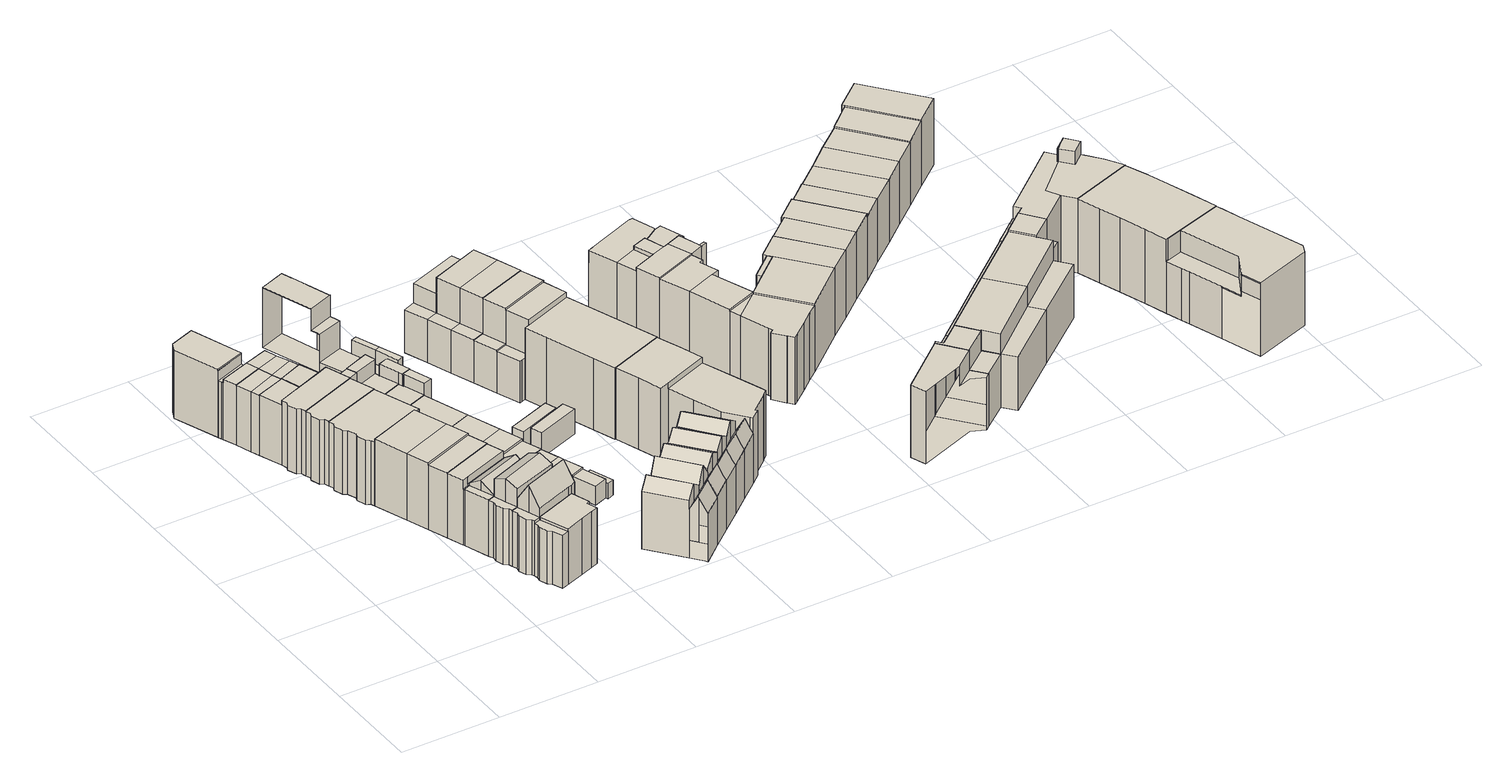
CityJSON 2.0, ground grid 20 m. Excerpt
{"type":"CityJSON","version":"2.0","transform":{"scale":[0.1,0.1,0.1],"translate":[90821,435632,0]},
"CityObjects":{
"building1":{"type":"Building","attributes":{"TerrainHeight":0.37,"bron_tex":"UltraCAM-X 10cm juni 2008","voll_tex":"complete","bron_geo":"Lidar 15-30 punten - nov. 2008","status":"1"},"geometry":[{"type":"MultiSurface","lod":"2","boundaries":[[[0,1,2,3,4]],[[5,6,7,8,9]],[[0,4,9,8]],[[4,3,5,9]],[[3,2,10,11]],[[2,1,12,13]],[[1,0,8,7]],[[11,10,14,15]]]}]},
"building2":{"type":"Building","attributes":{"TerrainHeight":0.55,"bron_tex":"UltraCAM-X 10cm juni 2008","voll_tex":"complete","bron_geo":"Lidar 15-30 punten - nov. 2008","status":"1"},"geometry":[{"type":"MultiSurface","lod":"2","boundaries":[[[13,12,16]],[[17,18,19,20]],[[21,22,18,17]],[[23,24,25,26,27]],[[28,29,7,6,30,31]],[[13,16,23,27]],[[16,12,7,32]],[[17,20,31,30]],[[20,19,28,31]],[[21,17,26,25]],[[18,22,33,34]],[[22,21,35,29]],[[27,26,30,6]],[[25,24,36,35]],[[24,23,32,36]]]}]},
"building3":{"type":"Building","attributes":{"TerrainHeight":0.61,"bron_tex":"UltraCAM-X 10cm juni 2008","voll_tex":"complete","bron_geo":"Lidar 15-30 punten - nov. 2008","status":"1"},"geometry":[{"type":"MultiSurface","lod":"2","boundaries":[[[37,38,39,40]],[[41,42,43,44]],[[45,46,47,48]],[[19,18,45,48]],[[34,33,37,40]],[[29,28,49,50,51,52]],[[38,37,53,52]],[[41,44,50,49]],[[44,43,51,50]],[[48,47,42,41]],[[46,45,40,39]],[[19,48,49,28]],[[45,18,34,40]],[[37,33,29,53]]]}]},
"building4":{"type":"Building","attributes":{"TerrainHeight":0.49,"bron_tex":"UltraCAM-X 10cm juni 2008","voll_tex":"complete","bron_geo":"Lidar 15-30 punten - nov. 2008","status":"1"},"geometry":[{"type":"MultiSurface","lod":"2","boundaries":[[[46,54,55,56]],[[57,58,59,60]],[[61,62,63,64,65]],[[52,51,66,67]],[[54,46,39,38]],[[55,54,52,67]],[[58,57,43,42]],[[57,60,66,51]],[[62,61,47,46]],[[61,65,59,58]],[[63,62,46,56]]]}]},
"building5":{"type":"Building","attributes":{"TerrainHeight":2.05,"bron_tex":"UltraCAM-X 10cm juni 2008","voll_tex":"complete","bron_geo":"Lidar 15-30 punten - nov. 2008","status":"1"},"geometry":[{"type":"MultiSurface","lod":"2","boundaries":[[[68,69,70,71,72,73,74,75]],[[76,77,78,79,80,81,82,83]],[[84,85,86,87,88,89,90,91,92,93,94,95,96]],[[74,73,92,97]],[[73,72,93,92]],[[72,71,94,93]],[[71,70,95,94]],[[70,69,96,95]],[[69,68,84,96]],[[83,82,86,98]],[[82,81,87,86]],[[81,80,88,87]],[[80,79,89,88]],[[79,78,90,89]],[[78,77,91,90]],[[77,76,97,91]],[[76,83,75,74]]]}]},
"building6":{"type":"Building","attributes":{"TerrainHeight":1.52,"bron_tex":"UltraCAM-X 10cm juni 2008","voll_tex":"complete","bron_geo":"Lidar 15-30 punten - nov. 2008","status":"1"},"geometry":[{"type":"MultiSurface","lod":"2","boundaries":[[[99,100,101,102,103,104,105,106]],[[107,108,109,110]],[[111,107,110,112]],[[113,114,115,116,117,118,119,120]],[[110,109,115,121]],[[109,108,122,115]],[[108,107,123,105]],[[111,112,114,124]],[[112,110,121,114]],[[107,111,106,123]],[[105,104,125,126]],[[104,103,117,116]],[[103,102,118,117]],[[102,101,119,118]],[[101,100,120,119]],[[100,99,113,120]]]}]},
"building7":{"type":"Building","attributes":{"TerrainHeight":1.63,"bron_tex":"UltraCAM-X 10cm juni 2008","voll_tex":"complete","bron_geo":"Lidar 15-30 punten - nov. 2008","status":"1"},"geometry":[{"type":"MultiSurface","lod":"2","boundaries":[[[127,128,129,130]],[[128,131,132,133,134,129]],[[125,135,136,137,138,139,140,126]],[[116,115,141,86,85,84,142,143,144,145]],[[127,130,115,122]],[[130,129,146,115]],[[128,127,126,147]],[[129,134,141,146]],[[134,133,86,141]],[[133,132,85,86]],[[132,131,98,85]],[[131,128,147,140]],[[140,139,68,75]],[[139,138,142,84]],[[138,137,143,142]],[[137,136,144,143]],[[136,135,145,144]],[[135,125,116,145]]]}]},
"building8":{"type":"Building","attributes":{"TerrainHeight":0.68,"bron_tex":"UltraCAM-X 10cm juni 2008","voll_tex":"complete","bron_geo":"Lidar 15-30 punten - nov. 2008","status":"1"},"geometry":[{"type":"MultiSurface","lod":"2","boundaries":[[[148,149,150,151,152,153,154,155]],[[156,157,158,159,160,161,162]],[[66,163,164,165,166,167,168,169,170,171,172,67]],[[157,156,163,66]],[[161,160,173,174]],[[159,158,175,176]],[[177,155,60,59]],[[178,177,65,64]],[[179,178,64,63]],[[148,179,56,55]],[[155,154,158,157]],[[154,153,180,181]],[[153,152,169,168]],[[152,151,170,169]],[[151,150,171,170]],[[150,149,172,171]],[[149,148,67,172]]]}]},
"building9":{"type":"Building","attributes":{"TerrainHeight":0.81,"bron_tex":"UltraCAM-X 10cm juni 2008","voll_tex":"complete","bron_geo":"Lidar 15-30 punten - nov. 2008","status":"1"},"geometry":[{"type":"MultiSurface","lod":"2","boundaries":[[[181,180,182,183,184,185,186,187]],[[176,175,188,189,190,191,192]],[[168,167,193,194,195,196,197,198,199,200,201]],[[189,188,202,203]],[[181,187,188,175]],[[187,186,204,205]],[[186,185,198,197]],[[185,184,199,198]],[[184,183,200,199]],[[183,182,201,200]],[[182,180,168,201]]]}]},
"building10":{"type":"Building","attributes":{"TerrainHeight":0.9,"bron_tex":"UltraCAM-X 10cm juni 2008","voll_tex":"complete","bron_geo":"Lidar 15-30 punten - nov. 2008","status":"1"},"geometry":[{"type":"MultiSurface","lod":"2","boundaries":[[[205,204,206,207,208,209,210,211,212,213,214,215]],[[203,202,216,217]],[[197,196,218,219,220,221,222,223,224,225,226,227]],[[203,217,218,196]],[[217,216,228,218]],[[205,215,216,202]],[[215,214,219,228]],[[214,213,220,219]],[[213,212,221,220]],[[212,211,222,221]],[[211,210,223,222]],[[210,209,224,223]],[[209,208,225,224]],[[208,207,226,225]],[[207,206,227,226]],[[206,204,197,227]]]}]},
"building11":{"type":"Building","attributes":{"TerrainHeight":0.99,"bron_tex":"UltraCAM-X 10cm juni 2008","voll_tex":"complete","bron_geo":"Lidar 15-30 punten - nov. 2008","status":"1"},"geometry":[{"type":"MultiSurface","lod":"2","boundaries":[[[229,230,231,232]],[[233,234,235,236]],[[216,237,238,217]],[[239,240,219,218]],[[229,232,241,219]],[[232,231,234,233]],[[230,229,219,240]],[[233,236,228,241]],[[236,235,237,216]],[[235,234,242,243]],[[216,217,218,228]],[[217,238,239,218]]]}]},
"building12":{"type":"Building","attributes":{"TerrainHeight":1.03,"bron_tex":"UltraCAM-X 10cm juni 2008","voll_tex":"complete","bron_geo":"Lidar 15-30 punten - nov. 2008","status":"1"},"geometry":[{"type":"MultiSurface","lod":"2","boundaries":[[[231,230,244,245]],[[243,242,246,247]],[[238,237,248,249]],[[250,251,240,239]],[[231,245,246,242]],[[245,244,252,253]],[[244,230,240,251]],[[243,247,248,237]],[[247,246,254,255]],[[238,249,250,239]],[[249,248,256,257]]]}]},
"building13":{"type":"Building","attributes":{"TerrainHeight":1.4,"bron_tex":"UltraCAM-X 10cm juni 2008","voll_tex":"complete","bron_geo":"Lidar 15-30 punten - nov. 2008","status":"1"},"geometry":[{"type":"MultiSurface","lod":"2","boundaries":[[[253,252,258,259]],[[255,254,260,261]],[[257,256,262,263]],[[264,265,251,250]],[[253,259,260,254]],[[259,258,266,267]],[[258,252,251,265]],[[255,261,262,256]],[[261,260,268,269]],[[257,263,264,250]],[[263,262,270,271]]]}]},
"building14":{"type":"Building","attributes":{"TerrainHeight":1.53,"bron_tex":"UltraCAM-X 10cm juni 2008","voll_tex":"complete","bron_geo":"Lidar 15-30 punten - nov. 2008","status":"1"},"geometry":[{"type":"MultiSurface","lod":"2","boundaries":[[[267,266,272,273,274]],[[275,276,277,278]],[[269,268,279,280]],[[271,270,281,282]],[[283,284,285,286]],[[287,288,289,290]],[[291,292,265,264]],[[267,274,279,268]],[[274,273,287,290]],[[273,272,283,286]],[[272,266,265,293]],[[275,278,280,279]],[[278,277,281,294]],[[269,280,294,270]],[[271,282,291,264]],[[290,289,276,275]],[[288,287,286,285]],[[284,283,293,292]]]}]},
"building15":{"type":"Building","attributes":{"TerrainHeight":1.43,"bron_tex":"UltraCAM-X 10cm juni 2008","voll_tex":"complete","bron_geo":"Lidar 15-30 punten - nov. 2008","status":"1"},"geometry":[{"type":"MultiSurface","lod":"2","boundaries":[[[295,296,297,298,299]],[[300,301,302,303,304,305,306]],[[307,308,309,310]],[[311,312,313,314]],[[313,315,316,314]],[[292,291,317,318,319,320,321,114,113]],[[296,295,277,276]],[[295,299,302,301]],[[299,298,321,322]],[[298,297,114,321]],[[301,300,282,281]],[[300,306,317,291]],[[306,305,323,324]],[[305,304,325,326]],[[304,303,320,319]],[[303,302,322,320]],[[312,311,289,288]],[[311,314,327,296]],[[313,312,307,328]],[[314,316,297,327]],[[316,315,124,114]],[[315,313,328,310]],[[308,307,285,284]],[[310,309,99,106]],[[309,308,292,113]]]}]},
"building16":{"type":"Building","attributes":{"TerrainHeight":0.82,"bron_tex":"UltraCAM-X 10cm juni 2008","voll_tex":"complete","bron_geo":"Lidar 15-30 punten - nov. 2008","status":"1"},"geometry":[{"type":"MultiSurface","lod":"2","boundaries":[[[329,330,331,332]],[[163,333,334,164]],[[329,332,334,333]],[[331,330,156,162]],[[330,329,333,163]]]}]},
"building17":{"type":"Building","attributes":{"TerrainHeight":0.74,"bron_tex":"UltraCAM-X 10cm juni 2008","voll_tex":"complete","bron_geo":"Lidar 15-30 punten - nov. 2008","status":"1"},"geometry":[{"type":"MultiSurface","lod":"2","boundaries":[[[335,336,337,338]],[[334,339,165,164]],[[335,338,339,334]],[[338,337,174,340]],[[337,336,162,161]],[[336,335,332,331]]]}]},
"building18":{"type":"Building","attributes":{"TerrainHeight":2.13,"bron_tex":"UltraCAM-X 10cm juni 2008","voll_tex":"complete","bron_geo":"Lidar 15-30 punten - nov. 2008","status":"1"},"geometry":[{"type":"MultiSurface","lod":"2","boundaries":[[[341,342,343,344]],[[341,345,346,347,348,342]],[[349,350,351,352]],[[352,351,353,354]],[[355,356,357,358,359,360]],[[349,352,361,360]],[[351,350,344,362]],[[350,349,360,363]],[[352,354,355,361]],[[354,353,364,355]],[[353,351,362,343]],[[347,346,358,357]]]}]},
"building19":{"type":"Building","attributes":{"TerrainHeight":0.78,"bron_tex":"UltraCAM-X 10cm juni 2008","voll_tex":"complete","bron_geo":"Lidar 15-30 punten - nov. 2008","status":"1"},"geometry":[{"type":"MultiSurface","lod":"2","boundaries":[[[365,366,367,368,369,370]],[[371,193,167,166,372,373]],[[365,370,374,173]],[[370,369,375,374]],[[369,368,371,373]],[[368,367,376,377]],[[367,366,176,192]],[[366,365,160,159]]]}]},
"building20":{"type":"Building","attributes":{"TerrainHeight":1.3,"bron_tex":"UltraCAM-X 10cm juni 2008","voll_tex":"complete","bron_geo":"Lidar 15-30 punten - nov. 2008","status":"1"},"geometry":[{"type":"MultiSurface","lod":"2","boundaries":[[[325,378,379,380,326]],[[319,318,381,382,383]],[[326,380,384,323]],[[380,379,385,386]],[[379,378,383,382]],[[378,325,319,383]]]}]},
"building21":{"type":"Building","attributes":{"TerrainHeight":0.84,"bron_tex":"UltraCAM-X 10cm juni 2008","voll_tex":"complete","bron_geo":"Lidar 15-30 punten - nov. 2008","status":"1"},"geometry":[{"type":"MultiSurface","lod":"2","boundaries":[[[377,376,387,388,389,390]],[[193,371,391,196,195,194]],[[377,390,391,371]],[[390,389,196,391]],[[389,388,190,189]],[[388,387,191,190]],[[387,376,192,191]]]}]},
"building22":{"type":"Building","attributes":{"TerrainHeight":0.72,"bron_tex":"UltraCAM-X 10cm juni 2008","voll_tex":"complete","bron_geo":"Lidar 15-30 punten - nov. 2008","status":"1"},"geometry":[{"type":"MultiSurface","lod":"2","boundaries":[[[392,340,174,173,374,375,393,394,395,396]],[[397,398,399,400,401,402,403]],[[404,405,406,407,408,409]],[[410,411,412,413,414,415,416,417,373,372,166,165,339,418,419,420]],[[393,375,373,417]],[[340,392,418,339]],[[403,402,421,422]],[[402,401,423,421]],[[401,400,392,396]],[[400,399,424,425]],[[399,398,426,424]],[[398,397,427,426]],[[404,409,411,410]],[[409,428,429]],[[430,431,432,433]],[[434,430,433]],[[431,408,435,436]],[[408,407,413,412]],[[407,406,422,437]],[[406,405,397,403]],[[405,404,438,439]]]}]},
"building23":{"type":"Building","attributes":{"TerrainHeight":1.54,"bron_tex":"UltraCAM-X 10cm juni 2008","voll_tex":"complete","bron_geo":"Lidar 15-30 punten - nov. 2008","status":"1"},"geometry":[{"type":"MultiSurface","lod":"2","boundaries":[[[324,323,384,440,441,442]],[[443,444,381,318,317,445]],[[324,442,445,317]],[[442,441,443,445]],[[441,440,444,443]]]}]},
"building24":{"type":"Building","attributes":{"TerrainHeight":1.54,"bron_tex":"UltraCAM-X 10cm juni 2008","voll_tex":"complete","bron_geo":"Lidar 15-30 punten - nov. 2008","status":"1"},"geometry":[{"type":"MultiSurface","lod":"2","boundaries":[[[386,385,446,447,448]],[[444,449,450,382,381]],[[386,448,440,384]],[[448,447,449,444]],[[447,446,450,449]],[[446,385,382,450]]]}]},
"building25":{"type":"Building","attributes":{"TerrainHeight":1.95,"bron_tex":"UltraCAM-X 10cm juni 2008","voll_tex":"complete","bron_geo":"Lidar 15-30 punten - nov. 2008","status":"1"},"geometry":[{"type":"MultiSurface","lod":"2","boundaries":[[[451,452,453,454]],[[452,455,456,457,458,453]],[[459,460,461,462]],[[463,459,462,464]],[[465,466,467,357,356,355]],[[460,459,468,355]],[[462,461,451,469]],[[461,460,355,364]],[[459,463,465,468]],[[463,464,470,465]],[[464,462,469,454]],[[454,453,471,472]],[[452,451,343,342]],[[453,458,473,471]],[[458,457,474,473]],[[457,456,357,467]],[[456,455,348,347]],[[455,452,342,348]]]}]},
"building26":{"type":"Building","attributes":{"TerrainHeight":0.75,"bron_tex":"UltraCAM-X 10cm juni 2008","voll_tex":"complete","bron_geo":"Lidar 15-30 punten - nov. 2008","status":"1"},"geometry":[{"type":"MultiSurface","lod":"2","boundaries":[[[475,476,477,478]],[[479,480,416,415]],[[476,475,481,482]],[[475,478,480,479]],[[477,476,395,394]]]}]},
"building27":{"type":"Building","attributes":{"TerrainHeight":0.77,"bron_tex":"UltraCAM-X 10cm juni 2008","voll_tex":"complete","bron_geo":"Lidar 15-30 punten - nov. 2008","status":"1"},"geometry":[{"type":"MultiSurface","lod":"2","boundaries":[[[478,477,483,484]],[[480,485,417,416]],[[478,484,485,480]],[[484,483,417,485]],[[483,477,394,393]]]}]},
"building28":{"type":"Building","attributes":{"TerrainHeight":1.48,"bron_tex":"UltraCAM-X 10cm juni 2008","voll_tex":"complete","bron_geo":"Lidar 15-30 punten - nov. 2008","status":"1"},"geometry":[{"type":"MultiSurface","lod":"2","boundaries":[[[486,487,488,489]],[[490,491,492,493]],[[486,489,491,490]],[[489,488,492,491]],[[488,487,493,492]],[[487,486,490,493]]]}]},
"building29":{"type":"Building","attributes":{"TerrainHeight":2.2,"bron_tex":"UltraCAM-X 10cm juni 2008","voll_tex":"complete","bron_geo":"Lidar 15-30 punten - nov. 2008","status":"1"},"geometry":[{"type":"MultiSurface","lod":"2","boundaries":[[[471,473,474,494,495,496]],[[472,471,496,497]],[[498,499,500,501]],[[500,502,503,501]],[[504,505,506,467,466,465]],[[500,499,504,507]],[[499,498,508,504]],[[498,501,509,497]],[[502,500,507,465]],[[501,503,472,509]],[[503,502,465,470]],[[494,474,467,506]]]}]},
"building30":{"type":"Building","attributes":{"TerrainHeight":1.56,"bron_tex":"UltraCAM-X 10cm juni 2008","voll_tex":"complete","bron_geo":"Lidar 15-30 punten - nov. 2008","status":"1"},"geometry":[{"type":"MultiSurface","lod":"2","boundaries":[[[510,511,512,513]],[[514,515,516,517]],[[510,513,517,516]],[[513,512,514,517]],[[512,511,515,514]],[[511,510,516,515]]]}]},
"building31":{"type":"Building","attributes":{"TerrainHeight":2.14,"bron_tex":"UltraCAM-X 10cm juni 2008","voll_tex":"complete","bron_geo":"Lidar 15-30 punten - nov. 2008","status":"1"},"geometry":[{"type":"MultiSurface","lod":"2","boundaries":[[[518,519,520,521]],[[521,520,522,523]],[[524,495,494,525,526,527]],[[524,527,528,529]],[[530,531,532,506,505,504]],[[525,494,506,532]],[[524,496,495]],[[524,529,497,496]],[[518,521,533,504]],[[520,519,529,534]],[[519,518,504,508]],[[521,523,530,533]],[[523,522,535,530]],[[522,520,534,528]]]}]},
"building32":{"type":"Building","attributes":{"TerrainHeight":2.09,"bron_tex":"UltraCAM-X 10cm juni 2008","voll_tex":"complete","bron_geo":"Lidar 15-30 punten - nov. 2008","status":"1"},"geometry":[{"type":"MultiSurface","lod":"2","boundaries":[[[536,537,538,539]],[[539,538,540,541,542]],[[527,526,525,543,544,545]],[[527,545,546,528]],[[547,548,549,532,531,530,550]],[[536,539,551,530]],[[538,537,528,552]],[[537,536,530,535]],[[539,542,550,551]],[[542,541,547,550]],[[541,540,553,547]],[[540,538,552,546]],[[545,544,548,554]],[[543,525,532,549]],[[546,545,554,553]]]}]},
"building33":{"type":"Building","attributes":{"TerrainHeight":0.99,"bron_tex":"UltraCAM-X 10cm juni 2008","voll_tex":"complete","bron_geo":"Lidar 15-30 punten - nov. 2008","status":"1"},"geometry":[{"type":"MultiSurface","lod":"2","boundaries":[[[555,556,557,558]],[[559,560,561,562]],[[563,564,565,566]],[[559,562,565,564]],[[562,561,567,565]],[[561,560,555,558]],[[557,556,563,566]]]}]},
"building34":{"type":"Building","attributes":{"TerrainHeight":0.95,"bron_tex":"UltraCAM-X 10cm juni 2008","voll_tex":"complete","bron_geo":"Lidar 15-30 punten - nov. 2008","status":"1"},"geometry":[{"type":"MultiSurface","lod":"2","boundaries":[[[568,569,570,571]],[[557,572,573,558]],[[566,565,574,575]],[[572,557,566,575]],[[568,571,565,567]],[[571,570,574,565]],[[569,568,558,573]]]}]},
"building35":{"type":"Building","attributes":{"TerrainHeight":0.95,"bron_tex":"UltraCAM-X 10cm juni 2008","voll_tex":"complete","bron_geo":"Lidar 15-30 punten - nov. 2008","status":"1"},"geometry":[{"type":"MultiSurface","lod":"2","boundaries":[[[570,569,576,577]],[[573,572,578,579]],[[575,574,580,581]],[[579,578,582,583]],[[578,572,575,581]],[[570,577,580,574]],[[577,576,584,585]],[[576,569,573,579]]]}]},
"building36":{"type":"Building","attributes":{"TerrainHeight":1.05,"bron_tex":"UltraCAM-X 10cm juni 2008","voll_tex":"complete","bron_geo":"Lidar 15-30 punten - nov. 2008","status":"1"},"geometry":[{"type":"MultiSurface","lod":"2","boundaries":[[[585,584,586,587]],[[583,582,588,589]],[[581,580,590,591]],[[589,588,592,593]],[[588,582,581,591]],[[585,587,590,580]],[[587,586,594,595]],[[586,584,583,589]]]}]},
"building37":{"type":"Building","attributes":{"TerrainHeight":1.32,"bron_tex":"UltraCAM-X 10cm juni 2008","voll_tex":"complete","bron_geo":"Lidar 15-30 punten - nov. 2008","status":"1"},"geometry":[{"type":"MultiSurface","lod":"2","boundaries":[[[595,594,596,597]],[[593,592,598,599,600,601]],[[591,590,602,603,604,605]],[[601,600,603,606]],[[600,599,604,603]],[[599,598,605,604]],[[598,592,591,605]],[[595,597,602,590]],[[597,596,606,602]],[[596,594,593,601]]]}]},
"building38":{"type":"Building","attributes":{"TerrainHeight":1.79,"bron_tex":"UltraCAM-X 10cm juni 2008","voll_tex":"complete","bron_geo":"Lidar 15-30 punten - nov. 2008","status":"1"},"geometry":[{"type":"MultiSurface","lod":"2","boundaries":[[[607,608,609,610,611,612,613]],[[603,602,614,615,616,617,618]],[[608,607,602,603]],[[607,613,614,602]],[[613,612,619,620]],[[612,611,616,615]],[[611,610,617,616]],[[610,609,618,617]],[[609,608,603,618]]]}]},
"building39":{"type":"Building","attributes":{"TerrainHeight":1.93,"bron_tex":"UltraCAM-X 10cm juni 2008","voll_tex":"complete","bron_geo":"Lidar 15-30 punten - nov. 2008","status":"1"},"geometry":[{"type":"MultiSurface","lod":"2","boundaries":[[[620,619,621,622,623,624,625]],[[626,627,628,629,630,615,614]],[[620,625,626,614]],[[625,624,627,626]],[[624,623,631,632]],[[623,622,629,628]],[[622,621,630,629]],[[621,619,615,630]]]}]},
"building40":{"type":"Building","attributes":{"TerrainHeight":2,"bron_tex":"UltraCAM-X 10cm juni 2008","voll_tex":"complete","bron_geo":"Lidar 15-30 punten - nov. 2008","status":"1"},"geometry":[{"type":"MultiSurface","lod":"2","boundaries":[[[631,633,634,635,636,637,638,639,640,641,642,643,644,632]],[[645,646,647]],[[627,648,649,650,651,652,653,654,655,549,548,547,656,628]],[[632,644,648,627]],[[644,643,649,648]],[[643,642,650,649]],[[642,641,651,650]],[[641,640,652,651]],[[640,639,653,652]],[[639,638,654,653]],[[638,637,655,654]],[[637,636,549,655]],[[636,635,544,543]],[[635,634,657,548]],[[634,633,647,646]],[[633,631,628,656]],[[645,647,656,547]],[[646,645,547,657]]]}]},
"building41":{"type":"Building","attributes":{"TerrainHeight":2.01,"bron_tex":"UltraCAM-X 10cm juni 2008","voll_tex":"complete","bron_geo":"Lidar 15-30 punten - nov. 2008","status":"1"},"geometry":[{"type":"MultiSurface","lod":"2","boundaries":[[[658,659,660,661]],[[662,663,658,661,664,665,666]],[[667,668,669,670,671,672,673,674]],[[661,660,673,672]],[[660,659,675,676]],[[659,658,677,674]],[[662,666,669,668]],[[666,665,670,669]],[[665,664,671,670]],[[664,661,672,671]],[[658,663,667,677]]]}]},
"building42":{"type":"Building","attributes":{"TerrainHeight":2.4,"bron_tex":"UltraCAM-X 10cm juni 2008","voll_tex":"complete","bron_geo":"Lidar 15-30 punten - nov. 2008","status":"1"},"geometry":[{"type":"MultiSurface","lod":"2","boundaries":[[[678,679,680,681,682,683,684,685,686,687,688,689,676]],[[676,675,678]],[[673,690,691,692,693,694,695,696,697,698,699,700,674]],[[689,688,691,690]],[[688,687,692,691]],[[687,686,693,692]],[[686,685,694,693]],[[685,684,695,694]],[[684,683,696,695]],[[683,682,697,696]],[[682,681,698,697]],[[681,680,699,698]],[[680,679,700,699]],[[679,678,701,700]],[[678,675,674,701]]]}]},
"building43":{"type":"Building","attributes":{"TerrainHeight":1.78,"bron_tex":"UltraCAM-X 10cm juni 2008","voll_tex":"complete","bron_geo":"Lidar 15-30 punten - nov. 2008","status":"1"},"geometry":[{"type":"MultiSurface","lod":"2","boundaries":[[[702,703,704,705]],[[706,707,708,709,710,711]],[[709,708,703,702,712]],[[713,711,710,714]],[[715,716,717,718,719,720,721]],[[722,723,724,725,726,727,728,729]],[[723,730,731,724]],[[732,733,734,735,736,737,738,739,740,741,742,743,668,667]],[[713,714,725,724]],[[714,710,716,715]],[[711,713,724,731]],[[721,720,737,736]],[[720,719,738,737]],[[719,718,739,738]],[[718,717,740,739]],[[722,744,745,746]],[[729,728,734,733]],[[728,727,735,734]],[[727,726,736,735]],[[726,725,715,721]],[[723,722,732,747]],[[730,723,747,748]],[[702,705,742,741]],[[705,704,743,742]],[[704,703,749,743]],[[706,711,731,730]],[[710,709,750,716]],[[708,707,663,662]],[[707,706,748,667]],[[709,712,717,750]],[[712,702,741,740]],[[703,708,668,749]]]}]},
"building44":{"type":"Building","attributes":{"TerrainHeight":3.09,"bron_tex":"UltraCAM-X 10cm juni 2008","voll_tex":"complete","bron_geo":"Lidar 15-30 punten - nov. 2008","status":"1"},"geometry":[{"type":"MultiSurface","lod":"2","boundaries":[[[751,752,753,754,755]],[[756,757,758,759,760]],[[761,762,763,764,765,766]],[[753,752,762,761]],[[751,755,756,760]],[[754,753,761,766]],[[759,758,764,763]]]}]},
"building45":{"type":"Building","attributes":{"TerrainHeight":2.12,"bron_tex":"UltraCAM-X 10cm juni 2008","voll_tex":"complete","bron_geo":"Lidar 15-30 punten - nov. 2008","status":"1"},"geometry":[{"type":"MultiSurface","lod":"2","boundaries":[[[767,768,769,770]],[[771,772,773,774,775]],[[776,690,673,777,778,779]],[[767,770,779,778]],[[768,767,778,777]],[[771,775,777,673]],[[775,774,769,768]],[[773,772,690,776]],[[772,771,676,689]]]}]},
"building46":{"type":"Building","attributes":{"TerrainHeight":2.93,"bron_tex":"UltraCAM-X 10cm juni 2008","voll_tex":"complete","bron_geo":"Lidar 15-30 punten - nov. 2008","status":"1"},"geometry":[{"type":"MultiSurface","lod":"2","boundaries":[[[780,781,782,783,784,785,786]],[[787,788,789,790]],[[791,792,793,794]],[[762,795,796,763]],[[781,780,797,762]],[[780,786,798,797]],[[786,785,792,791]],[[785,784,793,792]],[[783,782,787,790]],[[782,781,752,751]],[[789,788,763,796]],[[788,787,760,759]],[[791,794,795,798]]]}]},
"building47":{"type":"Building","attributes":{"TerrainHeight":1.86,"bron_tex":"UltraCAM-X 10cm juni 2008","voll_tex":"complete","bron_geo":"Lidar 15-30 punten - nov. 2008","status":"1"},"geometry":[{"type":"MultiSurface","lod":"2","boundaries":[[[799,800,773,801,802]],[[803,804,776,779,805]],[[799,802,803,805]],[[802,801,806,807]],[[801,773,776,804]],[[774,800,770,769]],[[800,799,805,779]]]}]},
"building48":{"type":"Building","attributes":{"TerrainHeight":1.96,"bron_tex":"UltraCAM-X 10cm juni 2008","voll_tex":"complete","bron_geo":"Lidar 15-30 punten - nov. 2008","status":"1"},"geometry":[{"type":"MultiSurface","lod":"2","boundaries":[[[807,806,808,809]],[[810,811,804,803]],[[807,809,810,803]],[[809,808,812,813]],[[808,806,804,811]]]}]},
"building49":{"type":"Building","attributes":{"TerrainHeight":2.82,"bron_tex":"UltraCAM-X 10cm juni 2008","voll_tex":"complete","bron_geo":"Lidar 15-30 punten - nov. 2008","status":"1"},"geometry":[{"type":"MultiSurface","lod":"2","boundaries":[[[814,815,816,817,818,819]],[[820,821,822]],[[823,824,825,826,827,828,829]],[[821,830,831,832]],[[833,834,835,836,796,795,837]],[[814,819,824,823]],[[818,817,821,832]],[[817,816,822,821]],[[816,815,820,822]],[[815,814,784,783]],[[821,820,790,789]],[[829,828,838,795]],[[828,827,837,838]],[[827,826,833,837]],[[826,825,834,833]],[[823,829,794,793]],[[831,830,836,835]],[[830,821,796,836]]]}]},
"building50":{"type":"Building","attributes":{"TerrainHeight":1.97,"bron_tex":"UltraCAM-X 10cm juni 2008","voll_tex":"complete","bron_geo":"Lidar 15-30 punten - nov. 2008","status":"1"},"geometry":[{"type":"MultiSurface","lod":"2","boundaries":[[[839,813,812,840,841]],[[842,843,811,810,844]],[[839,841,842,844]],[[841,840,845,846]],[[840,812,811,843]],[[813,839,844,810]]]}]},
"building51":{"type":"Building","attributes":{"TerrainHeight":2.73,"bron_tex":"UltraCAM-X 10cm juni 2008","voll_tex":"complete","bron_geo":"Lidar 15-30 punten - nov. 2008","status":"1"},"geometry":[{"type":"MultiSurface","lod":"2","boundaries":[[[846,845,847,848]],[[849,850,843,842]],[[846,848,849,842]],[[848,847,851,852]],[[847,845,843,850]]]}]},
"building52":{"type":"Building","attributes":{"TerrainHeight":2.8,"bron_tex":"UltraCAM-X 10cm juni 2008","voll_tex":"complete","bron_geo":"Lidar 15-30 punten - nov. 2008","status":"1"},"geometry":[{"type":"MultiSurface","lod":"2","boundaries":[[[853,854,855,856]],[[819,818,857,858,859,860,861]],[[825,824,862,863]],[[832,831,864,865]],[[834,866,867,868,869,835]],[[854,853,868,867]],[[819,861,862,824]],[[860,859,856,855]],[[859,858,853,856]],[[858,857,870,868]],[[857,818,832,865]],[[825,863,866,834]],[[865,864,869,870]],[[864,831,835,869]]]}]},
"building53":{"type":"Building","attributes":{"TerrainHeight":2.95,"bron_tex":"UltraCAM-X 10cm juni 2008","voll_tex":"complete","bron_geo":"Lidar 15-30 punten - nov. 2008","status":"1"},"geometry":[{"type":"MultiSurface","lod":"2","boundaries":[[[852,851,871,872]],[[873,874,850,849]],[[852,872,873,849]],[[871,851,850,874]]]}]},
"building54":{"type":"Building","attributes":{"TerrainHeight":2.94,"bron_tex":"UltraCAM-X 10cm juni 2008","voll_tex":"complete","bron_geo":"Lidar 15-30 punten - nov. 2008","status":"1"},"geometry":[{"type":"MultiSurface","lod":"2","boundaries":[[[872,871,875,876]],[[877,878,874,873]],[[872,876,877,873]],[[875,871,874,878]]]}]},
"building55":{"type":"Building","attributes":{"TerrainHeight":2.59,"bron_tex":"UltraCAM-X 10cm juni 2008","voll_tex":"complete","bron_geo":"Lidar 15-30 punten - nov. 2008","status":"1"},"geometry":[{"type":"MultiSurface","lod":"2","boundaries":[[[879,880,881,882]],[[883,884,885,886]],[[887,888,889,890,891]],[[892,893,894,867,866]],[[882,881,894,893]],[[881,880,867,894]],[[880,879,855,854]],[[883,886,888,887]],[[886,885,895,896]],[[885,884,879,882]],[[884,883,861,860]],[[891,890,897,866]],[[890,889,892,897]],[[889,888,898,899]],[[887,891,863,862]]]}]},
"building56":{"type":"Building","attributes":{"TerrainHeight":2.95,"bron_tex":"UltraCAM-X 10cm juni 2008","voll_tex":"complete","bron_geo":"Lidar 15-30 punten - nov. 2008","status":"1"},"geometry":[{"type":"MultiSurface","lod":"2","boundaries":[[[876,875,900,901]],[[902,903,878,877]],[[876,901,902,877]],[[900,875,878,903]]]}]},
"building57":{"type":"Building","attributes":{"TerrainHeight":2.62,"bron_tex":"UltraCAM-X 10cm juni 2008","voll_tex":"complete","bron_geo":"Lidar 15-30 punten - nov. 2008","status":"1"},"geometry":[{"type":"MultiSurface","lod":"2","boundaries":[[[904,905,906,907]],[[908,909,903,902]],[[904,907,908,902]],[[906,905,903,909]],[[905,904,901,900]]]}]},
"building58":{"type":"Building","attributes":{"TerrainHeight":2.66,"bron_tex":"UltraCAM-X 10cm juni 2008","voll_tex":"complete","bron_geo":"Lidar 15-30 punten - nov. 2008","status":"1"},"geometry":[{"type":"MultiSurface","lod":"2","boundaries":[[[910,911,896,895,912,913,914,915,916,917]],[[918,899,898,919,920]],[[921,922,923]],[[924,925,893,892,926,927]],[[896,911,919,898]],[[911,910,920,919]],[[910,917,926,928]],[[917,916,927,926]],[[912,895,893,925]],[[899,918,929,892]],[[918,920,928,929]],[[923,922,916,915]],[[921,923,915,914]]]}]},
"building59":{"type":"Building","attributes":{"TerrainHeight":2.32,"bron_tex":"UltraCAM-X 10cm juni 2008","voll_tex":"complete","bron_geo":"Lidar 15-30 punten - nov. 2008","status":"1"},"geometry":[{"type":"MultiSurface","lod":"2","boundaries":[[[930,931,932,933,934]],[[935,936,909,908,937]],[[934,933,935,937]],[[932,931,909,936]],[[931,930,907,906]],[[930,934,937,908]]]}]},
"building60":{"type":"Building","attributes":{"TerrainHeight":2.68,"bron_tex":"UltraCAM-X 10cm juni 2008","voll_tex":"complete","bron_geo":"Lidar 15-30 punten - nov. 2008","status":"1"},"geometry":[{"type":"MultiSurface","lod":"2","boundaries":[[[914,913,912,938,939,940,941,942,943,944]],[[922,921,945,946,947]],[[948,949,950,951,925,924,927,952,953]],[[943,942,953,954]],[[942,941,948,953]],[[941,940,949,948]],[[940,939,950,949]],[[939,938,955,956]],[[938,912,925,951]],[[922,947,952,927]],[[947,946,954,952]],[[946,945,944,943]],[[945,921,914,944]]]}]},
"building61":{"type":"Building","attributes":{"TerrainHeight":2.71,"bron_tex":"UltraCAM-X 10cm juni 2008","voll_tex":"complete","bron_geo":"Lidar 15-30 punten - nov. 2008","status":"1"},"geometry":[{"type":"MultiSurface","lod":"2","boundaries":[[[956,955,957,958,959,960,961,962,963,964,965]],[[966,967,968,969,970,971,951,950,972]],[[973,974,975,976]],[[956,965,972,950]],[[965,964,966,972]],[[964,963,967,966]],[[963,962,968,967]],[[962,961,977,978]],[[961,960,974,973]],[[960,959,970,969]],[[959,958,979,970]],[[958,957,971,979]],[[957,955,951,971]]]}]},
"building62":{"type":"Building","attributes":{"TerrainHeight":2.8,"bron_tex":"UltraCAM-X 10cm juni 2008","voll_tex":"complete","bron_geo":"Lidar 15-30 punten - nov. 2008","status":"1"},"geometry":[{"type":"MultiSurface","lod":"2","boundaries":[[[980,976,975,981,982,983,984,985]],[[978,977,986,987,988,989,990,991,992,993]],[[994,995,996,997,998,999,969,968]],[[984,983,1000,1001]],[[983,982,999,998]],[[982,981,1002,999]],[[981,975,969,1002]],[[978,993,1003,968]],[[993,992,994,1003]],[[992,991,995,994]],[[991,990,996,995]],[[990,989,997,996]],[[989,988,1004,1005]],[[988,987,985,984]],[[987,986,980,985]],[[986,977,976,980]]]}]}
},
"vertices":[
[8,864,142],[41,776,142],[102,797,142],[65,900,142],[17,883,142],[65,900,0],[102,797,0],[41,776,0],[8,864,0],[17,883,0],[102,797,128],[65,900,128],[41,776,140],[102,797,140],[102,797,126],[65,900,126],
[41,775,140],[106,786,126],[115,761,126],[161,777,126],[152,801,126],[45,765,126],[55,739,126],[41,775,119],[44,768,119],[45,765,119],[106,786,119],[102,797,119],[161,777,0],[55,739,0],[106,786,0],[152,801,0],[41,775,0],[55,739,125],[115,761,125],[45,765,0],[44,768,0],
[66,708,125],[72,692,125],[131,713,125],[124,732,125],[172,751,99],[179,732,99],[190,736,99],[183,755,99],[124,732,126],[131,713,126],[179,732,126],[172,751,126],[172,751,0],[183,755,0],[190,736,0],[72,692,0],[66,708,0],
[72,692,126],[89,646,126],[146,667,126],[190,736,100],[179,732,100],[197,686,100],[207,690,100],[179,732,127],[131,713,127],[146,667,127],[190,683,127],[197,686,127],[207,690,0],[89,646,0],
[279,129,111],[281,122,111],[279,113,111],[285,98,111],[292,92,111],[300,72,111],[314,77,111],[292,133,111],[314,77,117],[351,90,117],[376,99,117],[390,104,117],[383,124,117],[389,127,117],[376,164,117],[292,133,117],[279,129,0],[368,161,0],[376,164,0],[389,127,0],[383,124,0],[390,104,0],[376,99,0],[351,90,0],[300,72,0],[292,92,0],[285,98,0],[279,113,0],[281,122,0],[314,77,0],[292,133,0],
[244,222,117],[248,213,117],[247,203,117],[252,188,117],[260,182,117],[262,175,117],[275,180,117],[258,227,117],[266,203,165],[275,180,154],[367,213,154],[358,238,165],[258,227,154],[350,262,154],[244,222,0],[350,262,0],[367,213,0],[262,175,0],[260,182,0],[252,188,0],[247,203,0],[248,213,0],[358,238,0],[275,180,0],[266,203,117],[258,227,0],[262,175,116],[275,180,116],
[275,180,135],[284,156,174],[375,190,174],[367,213,135],[292,133,135],[368,161,135],[376,164,135],[384,167,136],[266,165,116],[264,155,116],[269,141,116],[277,134,116],[279,129,116],[292,133,116],[384,167,0],[277,134,0],[269,141,0],[264,155,0],[266,165,0],[375,190,0],[284,156,116],
[89,646,136],[93,634,136],[90,627,136],[97,609,136],[104,606,136],[107,596,136],[225,640,136],[207,690,136],[265,710,48],[207,690,48],[225,640,48],[354,688,48],[339,727,48],[336,736,48],[288,719,48],[265,710,0],[288,719,0],[336,736,0],[339,727,0],[354,688,0],[107,596,0],[104,606,0],[97,609,0],[90,627,0],[93,634,0],[339,727,23],[336,736,23],[225,640,47],[354,688,47],[197,686,136],[190,683,136],[146,667,136],[107,596,135],[225,640,135],
[111,587,135],[108,580,135],[114,562,135],[121,558,135],[124,549,135],[243,591,135],[243,591,47],[374,637,47],[359,679,47],[358,678,47],[357,681,47],[357,681,0],[358,678,0],[359,679,0],[374,637,0],[124,549,0],[121,558,0],[114,562,0],[108,580,0],[111,587,0],[243,591,46],[374,637,46],[124,549,134],[243,591,134],
[128,540,134],[125,533,134],[131,515,134],[138,511,134],[145,493,134],[142,486,134],[148,468,134],[156,464,134],[159,456,134],[277,500,134],[277,500,46],[406,548,46],[406,548,0],[159,456,0],[156,464,0],[148,468,0],[142,486,0],[145,493,0],[138,511,0],[131,515,0],[125,533,0],[128,540,0],[277,500,0],
[159,456,140],[183,390,140],[288,429,140],[264,495,140],[264,495,103],[288,429,103],[302,434,103],[277,500,103],[302,434,46],[430,482,46],[430,482,0],[183,390,0],[264,495,0],[288,429,102],[302,434,102],
[199,346,140],[305,385,140],[305,385,102],[319,390,102],[319,390,46],[447,436,46],[447,436,0],[199,346,0],[199,346,136],[305,385,136],[305,385,99],[319,390,99],[319,390,42],[447,436,42],
[213,308,136],[319,346,136],[319,346,99],[333,351,99],[333,351,42],[461,398,42],[461,398,0],[213,308,0],[213,308,135],[319,346,135],[319,346,97],[333,351,97],[333,351,41],[461,398,41],
[225,275,135],[238,280,135],[331,314,135],[331,314,108],[332,310,108],[346,316,108],[345,319,108],[331,314,97],[345,319,97],[346,316,41],[474,362,41],[225,275,117],[226,272,117],[239,277,117],[238,280,117],[238,280,120],[239,277,122],[332,310,122],[331,314,120],[474,362,0],[226,272,0],[225,275,0],[345,319,41],
[346,316,109],[332,310,109],[350,262,109],[360,265,109],[364,267,109],[474,362,42],[346,316,42],[364,267,42],[465,303,42],[465,302,42],[492,312,42],[477,353,42],[239,277,118],[226,272,118],[244,222,118],[258,227,118],[332,310,123],[239,277,123],[248,254,139],[340,288,139],[258,227,121],[350,262,121],[477,353,0],[492,312,0],[465,302,0],[465,303,0],[360,265,0],[364,267,0],[492,312,27],[477,353,27],[465,302,39],[492,312,39],[340,288,109],[248,254,118],
[258,731,77],[265,710,77],[288,719,77],[280,739,77],[258,731,0],[280,739,0],
[280,739,78],[288,719,78],[336,736,78],[329,757,78],[329,757,0],[329,757,23],
[544,21,133],[583,53,133],[573,66,102],[534,34,102],[552,11,110],[555,7,101],[594,40,101],[591,43,111],[479,101,120],[534,34,120],[553,50,139],[498,117,139],[573,66,120],[517,133,120],[517,133,0],[591,43,0],[594,40,0],[555,7,0],[552,11,0],[479,101,0],[498,117,0],[553,50,102],[534,34,0],[573,66,0],
[339,727,72],[354,688,72],[357,681,72],[376,687,72],[360,733,72],[356,734,72],[376,687,0],[356,734,0],[360,733,0],[356,734,23],[360,733,23],[357,681,71],[376,687,71],
[482,255,39],[509,265,39],[494,306,39],[494,306,0],[509,265,0],[482,255,0],[494,306,27],[509,265,32],[494,306,32],
[358,678,71],[359,679,71],[374,637,71],[392,643,71],[392,643,0],
[293,846,23],[388,744,23],[371,791,23],[353,839,23],[344,863,23],[287,865,81],[291,855,81],[293,847,81],[293,846,81],[344,863,81],[341,872,81],[337,883,81],[251,965,126],[287,865,126],[337,883,126],[335,886,126],[327,909,126],[301,983,126],[251,965,0],[301,983,0],[327,909,0],[335,886,0],[341,872,0],[353,839,0],[371,791,0],[388,744,0],[293,846,0],[293,847,0],[291,855,0],[341,872,51],[337,883,51],[344,863,51],[293,847,80],[293,846,80],[291,855,80],[287,865,80],[308,962,126],[301,983,97],[318,935,126],[319,932,126],[319,932,96],[318,935,101],[311,954,126],[327,909,101],[319,932,101],[335,886,51],[251,965,125],[287,865,125],
[507,311,27],[490,359,27],[483,356,27],[490,359,0],[507,311,0],[483,356,0],
[511,260,32],[524,265,32],[507,311,32],[524,265,0],[511,260,0],
[573,66,104],[583,53,135],[622,84,135],[611,97,104],[591,43,112],[594,40,103],[633,72,104],[629,75,113],[536,150,145],[517,133,114],[573,66,115],[592,81,145],[556,166,114],[611,97,114],[556,166,0],[629,75,0],[633,72,0],[536,150,0],[592,81,104],[611,97,0],[622,84,132],[611,97,101],[629,75,110],[633,72,101],
[364,843,52],[353,839,52],[371,791,52],[382,796,52],[364,843,0],[382,796,0],[364,843,51],[353,839,51],
[388,744,52],[400,749,52],[400,749,0],
[458,487,37],[467,463,37],[553,495,37],[545,518,37],[458,487,0],[545,518,0],[553,495,0],[467,463,0],
[672,104,102],[668,108,111],[661,116,132],[651,129,101],[651,129,122],[594,198,122],[575,182,138],[631,113,138],[556,166,122],[611,97,122],[594,198,0],[668,108,0],[672,104,0],[575,182,0],[651,129,0],[631,113,101],
[472,449,52],[480,426,52],[567,457,52],[558,481,52],[567,457,0],[480,426,0],[472,449,0],[558,481,0],
[594,198,123],[651,129,123],[670,145,139],[613,214,139],[689,160,123],[632,230,123],[661,116,133],[709,135,103],[706,139,112],[699,147,133],[689,160,102],[651,129,102],[632,230,0],[706,139,0],[709,135,0],[613,214,0],[670,145,102],[689,160,0],
[632,230,124],[689,160,124],[707,176,140],[650,246,140],[726,191,124],[675,254,124],[668,261,124],[747,166,104],[744,170,113],[737,178,133],[726,191,102],[675,254,0],[744,170,0],[747,166,0],[668,261,0],[650,246,0],[707,176,102],[726,191,0],[737,178,0],
[474,830,90],[450,821,90],[467,775,90],[491,784,90],[574,866,131],[474,830,131],[491,784,131],[590,821,131],[450,821,0],[574,866,0],[590,821,0],[467,775,0],[491,784,0],
[491,784,164],[508,736,164],[608,773,164],[590,821,164],[484,727,90],[508,736,90],[608,773,0],[484,727,0],
[526,689,164],[626,725,164],[502,680,90],[526,689,90],[626,725,0],[502,680,0],[502,680,89],[526,689,89],[526,689,163],[626,725,163],
[543,642,163],[643,679,163],[519,633,89],[543,642,89],[643,679,0],[519,633,0],[519,633,87],[543,642,87],[543,642,160],[643,679,160],
[560,595,160],[660,632,160],[537,586,87],[542,588,87],[550,591,87],[560,595,87],[660,632,0],[550,591,0],[542,588,0],[537,586,0],[560,595,0],
[660,632,150],[550,591,150],[566,547,150],[601,450,150],[617,406,150],[618,406,150],[728,446,150],[728,446,0],[618,406,0],[617,406,0],[601,450,0],[566,547,0],[618,406,149],[728,446,149],
[635,359,149],[651,313,149],[671,320,149],[762,354,149],[746,399,149],[746,399,0],[762,354,0],[671,320,0],[651,313,0],[635,359,0],[671,320,137],[762,354,137],
[690,267,137],[710,211,137],[744,170,137],[747,166,137],[766,182,137],[763,185,137],[799,215,137],[801,217,137],[810,225,137],[806,236,137],[786,290,137],[764,349,137],[675,254,97],[710,211,97],[690,267,97],[764,349,0],[786,290,0],[806,236,0],[810,225,0],[801,217,0],[799,215,0],[763,185,0],[766,182,0],[690,267,0],[710,211,0],
[853,540,144],[883,458,144],[945,481,144],[914,563,144],[915,632,144],[830,600,144],[929,568,144],[915,606,144],[923,609,144],[830,600,0],[915,632,0],[923,609,0],[915,606,0],[929,568,0],[914,563,0],[945,481,0],[883,458,0],[883,458,140],[945,481,140],[853,540,0],
[891,435,140],[912,378,140],[915,370,140],[908,365,140],[926,342,140],[926,341,140],[927,341,140],[936,330,140],[944,336,140],[972,359,140],[997,380,140],[1016,395,140],[1016,395,0],[997,380,0],[972,359,0],[944,336,0],[936,330,0],[927,341,0],[926,341,0],[926,342,0],[908,365,0],[915,370,0],[912,378,0],[891,435,0],
[941,649,146],[943,643,146],[954,647,146],[952,652,146],[813,649,146],[830,600,146],[915,632,146],[897,680,146],[886,676,146],[858,666,146],[926,691,146],[844,706,146],[872,716,146],[872,716,137],[886,676,137],[926,691,137],[936,694,137],[939,695,137],[922,744,137],[909,740,137],[777,746,138],[798,689,138],[844,706,138],[872,716,138],[909,740,138],[902,760,138],[892,788,138],[887,787,138],[813,649,138],[858,666,138],[777,746,0],[887,787,0],[892,788,0],[902,760,0],[909,740,0],[922,744,0],[939,695,0],[936,694,0],[926,691,0],[941,649,0],[952,652,0],[954,647,0],[789,750,138],[789,750,111],[777,746,111],[798,689,0],[813,649,0],[943,643,0],[897,680,137],
[1160,123,152],[1120,172,152],[1019,88,152],[1030,58,152],[1121,92,152],[1121,92,110],[1147,101,110],[1174,89,110],[1183,96,110],[1160,123,110],[1019,88,0],[1120,172,0],[1183,96,0],[1174,89,0],[1147,101,0],[1030,58,0],
[979,524,142],[986,516,142],[1032,555,142],[1025,563,142],[945,481,143],[1016,395,143],[1104,469,143],[1032,555,143],[986,516,143],[1104,469,0],[986,516,0],[979,524,0],[1025,563,0],
[1124,175,153],[1120,172,153],[1160,123,153],[1208,161,153],[1177,199,153],[1134,164,153],[1124,176,153],[1160,123,111],[1183,96,111],[1231,134,111],[1208,161,111],[1124,176,129],[1134,164,129],[1177,199,129],[1167,211,129],[1167,211,0],[1231,134,0],[1124,175,0],[1124,176,0],
[1020,569,143],[1025,563,143],[1149,505,143],[1065,607,143],[1065,607,0],[1149,505,0],[1020,569,0],[1149,505,142],[1065,607,142],
[1194,543,142],[1112,646,142],[1112,646,0],[1194,543,0],[1194,543,141],[1112,646,141],
[1177,199,154],[1208,161,154],[1209,162,154],[1231,134,154],[1346,231,154],[1293,295,154],[1208,161,112],[1231,134,112],[1209,162,112],[1177,199,130],[1293,295,130],[1283,307,130],[1209,245,130],[1206,243,130],[1205,242,130],[1167,211,130],[1251,110,112],[1368,204,112],[1346,231,112],[1209,245,0],[1283,307,0],[1368,204,0],[1251,110,0],[1206,243,0],[1205,242,0],
[1109,650,141],[1240,581,141],[1153,687,141],[1153,687,0],[1240,581,0],[1109,650,0],[1240,581,134],[1153,687,134],
[1285,619,134],[1198,725,134],[1198,725,0],[1285,619,0],[1285,619,132],[1198,725,132],
[1452,333,111],[1453,334,111],[1440,349,111],[1439,349,111],[1458,325,154],[1452,333,154],[1439,349,154],[1440,349,154],[1407,389,154],[1407,389,130],[1397,401,130],[1482,296,112],[1458,325,112],[1397,401,0],[1453,334,0],[1452,333,0],[1482,296,0],[1458,325,0],
[1334,659,132],[1245,764,132],[1245,764,0],[1334,659,0],
[1378,696,132],[1290,803,132],[1290,803,0],[1378,696,0],
[1440,349,114],[1453,334,114],[1493,366,114],[1481,382,114],[1407,389,157],[1440,349,157],[1481,382,157],[1449,424,157],[1407,389,132],[1449,424,132],[1439,436,132],[1419,419,132],[1397,401,132],[1439,436,0],[1481,382,0],[1493,366,0],[1481,382,156],[1449,424,156],[1419,419,0],[1449,424,131],[1439,436,131],
[1424,734,132],[1337,841,132],[1337,841,0],[1424,734,0],
[1337,841,135],[1424,734,135],[1472,774,136],[1383,881,136],[1383,881,0],[1472,774,0],
[1453,447,156],[1463,435,156],[1540,431,156],[1525,458,156],[1591,520,156],[1590,521,156],[1605,534,156],[1586,558,156],[1451,446,131],[1463,435,131],[1453,447,131],[1591,520,183],[1605,534,183],[1590,521,183],[1525,458,0],[1540,431,0],[1586,558,0],[1605,534,0],[1453,447,0],[1451,446,0],
[1383,881,139],[1472,774,139],[1524,817,139],[1433,929,139],[1380,885,139],[1433,929,0],[1524,817,0],[1380,885,0],
[1560,408,156],[1683,450,156],[1680,456,156],[1662,485,156],[1639,513,156],[1636,518,156],[1611,497,156],[1611,497,183],[1636,518,183],[1616,543,183],[1662,485,0],[1680,456,0],[1683,450,0],[1560,408,0],[1616,543,0],[1639,513,0],[1636,518,0],[1560,408,155],[1683,450,155],
[1576,362,155],[1591,320,155],[1609,268,155],[1624,223,155],[1628,224,155],[1751,263,155],[1734,312,155],[1702,405,155],[1701,406,155],[1702,405,0],[1734,312,0],[1751,263,0],[1624,223,0],[1609,268,0],[1576,362,0],[1701,406,0],[1628,224,110],[1624,223,110],[1624,223,109],[1628,224,109],[1628,224,154],[1751,263,154],[1591,320,0],
[1660,234,109],[1635,191,109],[1641,174,109],[1664,108,109],[1678,67,109],[1703,114,109],[1660,234,154],[1703,114,154],[1678,67,154],[1692,25,154],[1806,65,154],[1814,83,154],[1767,217,154],[1755,252,154],[1767,217,0],[1814,83,0],[1806,65,0],[1692,25,0],[1664,108,0],[1641,174,0],[1664,108,107],[1678,67,107],[1635,191,0],[1755,252,0],[1678,67,152],[1692,25,152]
]}
